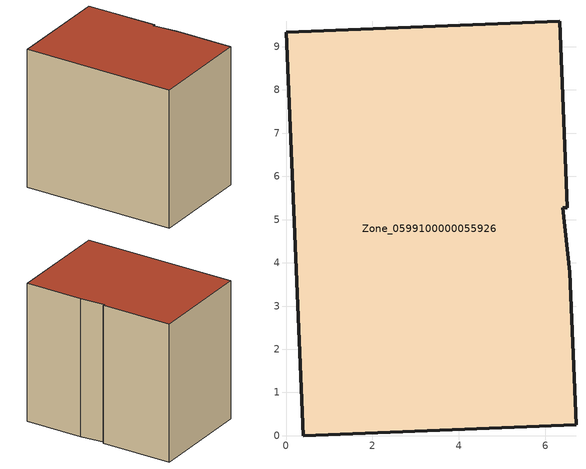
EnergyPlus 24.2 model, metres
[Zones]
Zone_0599100000055926
 floor ground (C_G): 6.4,5.28 6.57,3.78 6.71,0.26 0.4,0 0,9.33 6.33,9.59 6.5,5.27 z0
 wall outside (C_F): 6.57,3.78 6.4,5.28 6.5,5.27 6.33,9.59 0,9.33 0.4,0 6.71,0.26 6.57,3.78 z0:8.54
 roof outside (C_R): 6.71,0.26 6.57,3.78 6.4,5.28 6.5,5.27 6.33,9.59 0,9.33 0.4,0 z8.54
[BUILDING]
Pand.0599100000055926: North Axis=0; Terrain=City; Loads Convergence Tolerance Value=0.04; Temperature Convergence Tolerance Value=0.4; Solar Distribution=FullExterior; Maximum Number of Warmup Days=25; Minimum Number of Warmup Days=1
[Site:Location]
Rotterdam.The.Hague.AP_ZH_NLD Design_Conditions: Latitude=51.96; Longitude=4.45; Time Zone=1; Elevation=-4.5
[SITE:GROUNDTEMPERATURE:BUILDINGSURFACE]
18, 18, 18, 18, 18, 18, 18, 18, 18, 18, 18, 18
[MATERIAL] Thermal Absorptance=0.9; Solar Absorptance=0.7; Visible Absorptance=0.7
Name | Roughness | Thickness | Conductivity | Density | Specific Heat
G.TC.1975-1991 | MediumSmooth | 0.15 | 0.288461 | 540 | 1210
F.TC.1975-1991 | Rough | 0.3 | 0.230769 | 1920 | 840
R.TC.1975-1991 | MediumRough | 0.2 | 0.153846 | 1500 | 1000
[CONSTRUCTION]
C_G: G.TC.1975-1991
C_F: F.TC.1975-1991
C_R: R.TC.1975-1991
[ZONE]
Zone_0599100000055926: Type=1; Multiplier=1; Ceiling Height=Autocalculate; Volume=Autocalculate; Floor Area=autocalculate; Part of Total Floor Area=Yes
[ZONEINFILTRATION:DESIGNFLOWRATE]
Infil_Zone_0599100000055926: Zone or ZoneList or Space or SpaceList=Zone_0599100000055926; Schedule=AlwaysOn; Design Flow Rate Calculation Method=Flow/Area; Flow Rate per Floor Area=0.003; Constant Term Coefficient=1; Temperature Term Coefficient=0; Velocity Term Coefficient=0; Velocity Squared Term Coefficient=0
[HVACTEMPLATE:ZONE:IDEALLOADSAIRSYSTEM]
Zone_0599100000055926: Maximum Heating Supply Air Temperature=50; Minimum Cooling Supply Air Temperature=13; Maximum Heating Supply Air Humidity Ratio=0.0156; Minimum Cooling Supply Air Humidity Ratio=0.0077; Heating Limit=NoLimit; Cooling Limit=NoLimit; Dehumidification Control Type=ConstantSensibleHeatRatio; Cooling Sensible Heat Ratio=0.7; Dehumidification Setpoint=60; Humidification Control Type=None; Humidification Setpoint=30; Outdoor Air Method=None; Outdoor Air Flow Rate per Person=0.00944; Outdoor Air Flow Rate per Zone Floor Area=0; Outdoor Air Flow Rate per Zone=0; Demand Controlled Ventilation Type=None; Outdoor Air Economizer Type=NoEconomizer; Heat Recovery Type=None; Sensible Heat Recovery Effectiveness=0.7; Latent Heat Recovery Effectiveness=0.65
[ZONECONTROL:THERMOSTAT]
ThermostatControl_Zone_0599100000055926: Zone or ZoneList=Zone_0599100000055926; Control Type Schedule=DualSetpointControlType; Control 1=Thermostat_Zone_0599100000055926; Temperature Difference Between Cutout And Setpoint=0
[THERMOSTATSETPOINT:DUALSETPOINT]
Thermostat_Zone_0599100000055926: Heating Setpoint Temperature Schedule=HeatingSetpoint_Zone_0599100000055926; Cooling Setpoint Temperature Schedule=CoolingSetpoint_Zone_0599100000055926
[SCHEDULE:COMPACT]
HeatingSetpoint_Zone_0599100000055926: Through: 12/31, For: AllDays, Until: 24:00, 21
CoolingSetpoint_Zone_0599100000055926: Through: 12/31, For: AllDays, Until: 24:00, 24
DualSetpointControlType: Through: 12/31, For: AllDays, Until: 24:00, 4
AlwaysOn: Through: 12/31, For: AllDays, Until: 24:00, 1
